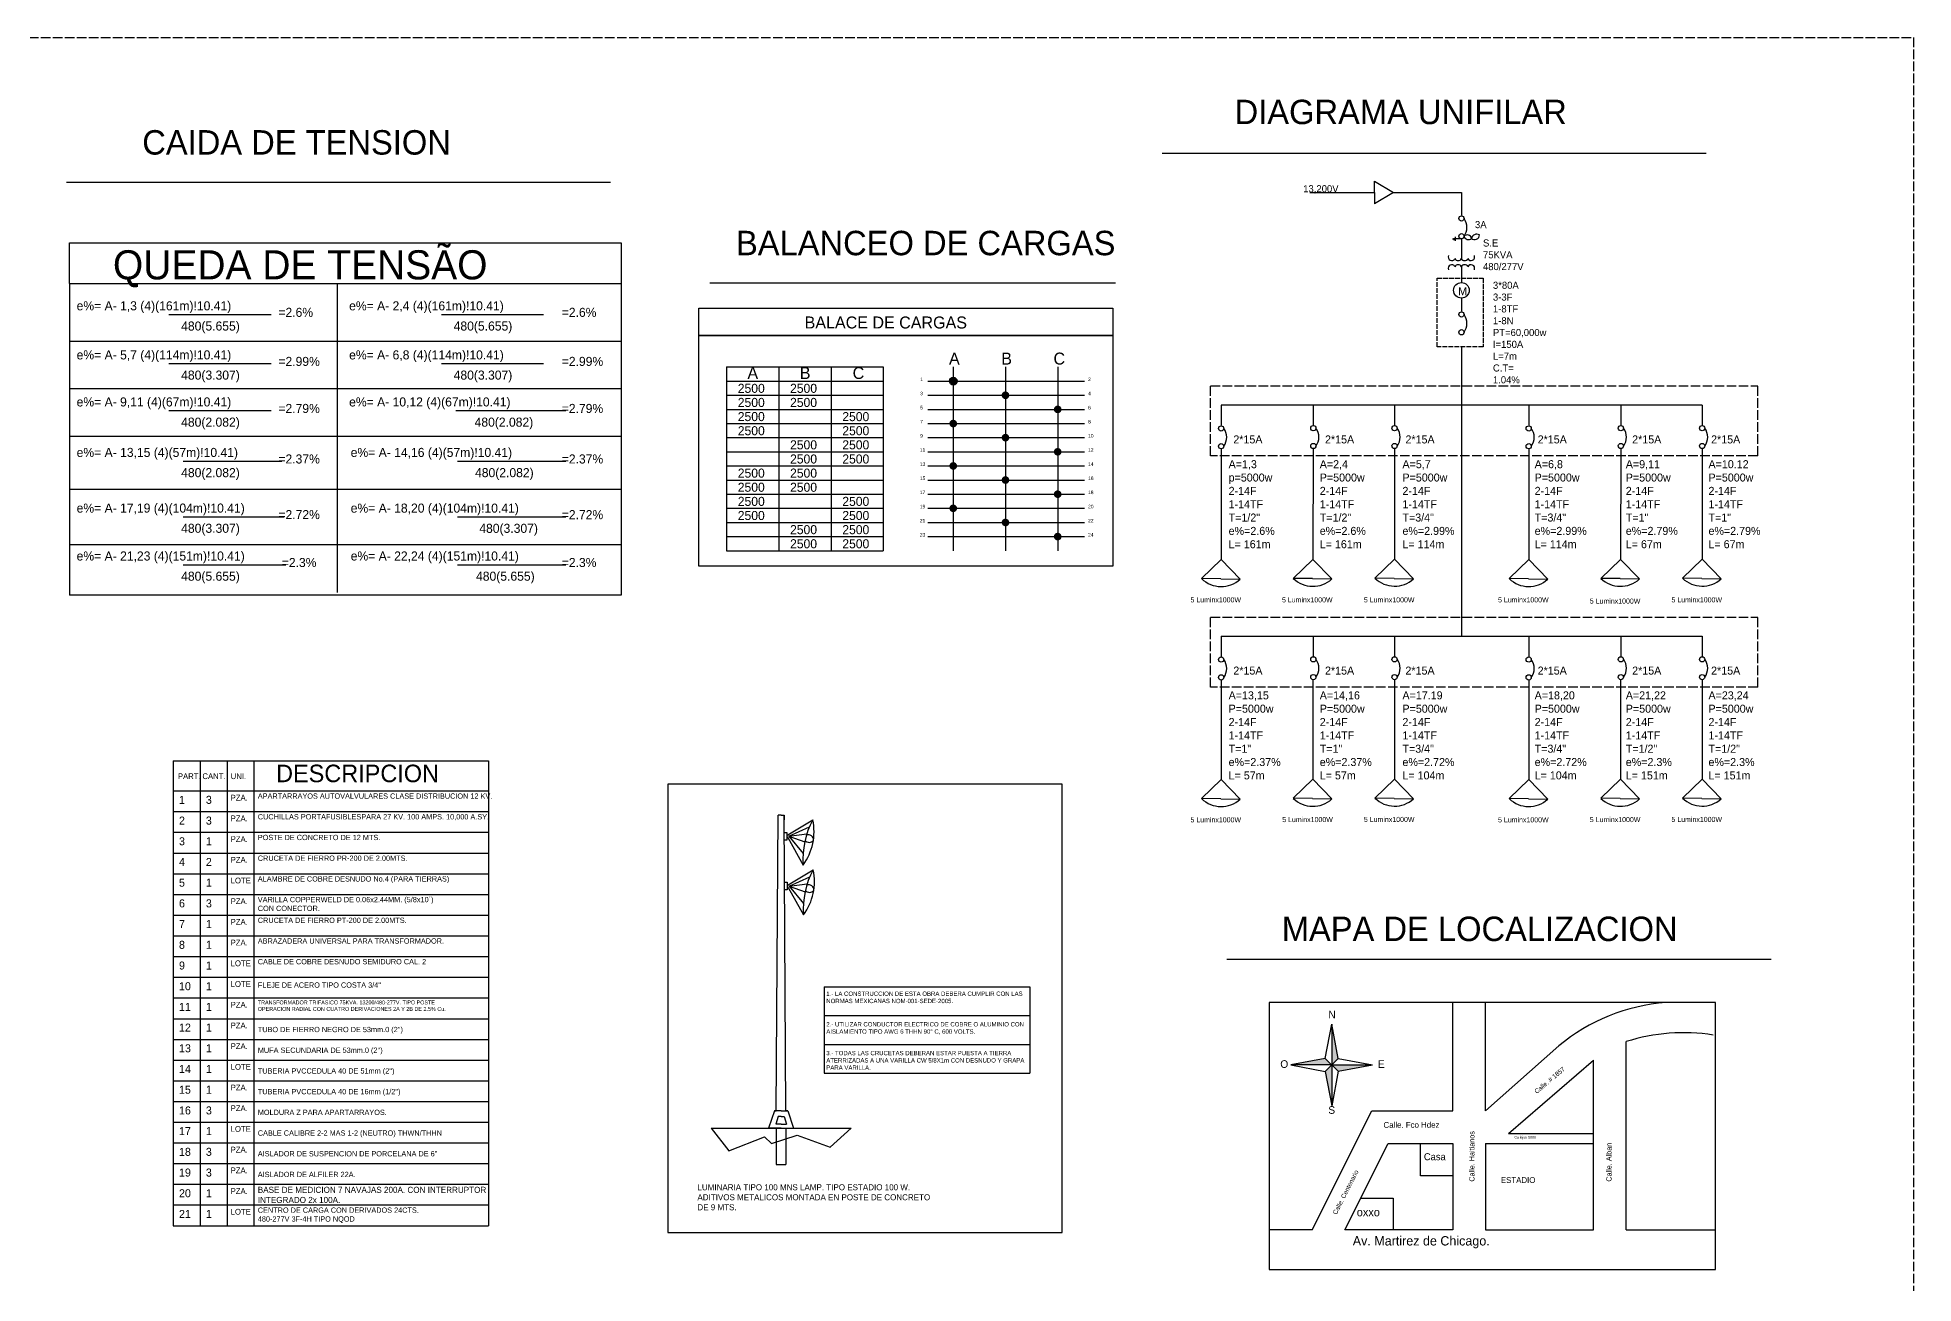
# Model space of a CAD drawing. Header units: millimetres. Extents: x 309 to 1209, y 302 to 902.
# Drawn here: x 623 to 1209, y 512 to 902 of the extents above; entities that cross this region are included whole.
import ezdxf

# ---------------------------------------------------------------- set-up
doc = ezdxf.new("R2010")
doc.units = ezdxf.units.MM
doc.header["$LTSCALE"] = 0.5
doc.linetypes.add('ACAD_ISO02W100', pattern=[15, 12, -3])
doc.layers.add('Alumbrado', color=7, linetype='Continuous')
doc.layers.add('VISTA FRONTAL', color=7, linetype='Continuous')

# ---------------------------------------------------------------- blocks, each defined once
blk = doc.blocks.new('TABLA DE CAIDA DE TENSION')
at = {"layer": 'VISTA FRONTAL', "color": 0, "ltscale": 0.25}
for p, q in [((-143.71, 532.4), (-143.71, 540.85)), ((-143.71, 540.85), (-28.83, 540.85)), ((-28.83, 540.85), (-28.83, 532.4)), ((-143.71, 532.4), (-45.03, 532.4)), ((-143.71, 532.4), (-45.03, 532.4)), ((-143.71, 532.4), (-45.03, 532.4)), ((-143.71, 532.4), (-28.83, 532.4)), ((-143.71, 532.4), (-143.71, 467.45)), ((-143.71, 532.4), (-143.71, 467.45)), ((-143.71, 532.4), (-143.71, 467.45)), ((-143.71, 532.4), (-143.71, 467.45)), ((-143.71, 532.4), (-143.71, 467.45)), ((-87.96, 532.4), (-87.96, 468)), ((-28.83, 532.4), (-28.83, 467.45)), ((-123.02, 525.9), (-101.75, 525.9)), ((-87.96, 526.23), (-87.96, 526.23)), ((-66.26, 525.9), (-45, 525.9)), ((-28.83, 520.29), (-143.71, 520.29)), ((-123.02, 515.67), (-101.75, 515.67)), ((-66.26, 515.67), (-45, 515.67)), ((-28.83, 510.39), (-143.71, 510.39)), ((-123.02, 505.88), (-101.75, 505.88)), ((-63.26, 505.88), (-40.35, 505.88)), ((-28.83, 500.48), (-143.71, 500.48)), ((-120.02, 495.36), (-99.52, 495.36)), ((-62.93, 495.36), (-40.35, 495.36)), ((-28.83, 489.47), (-143.71, 489.47)), ((-120.02, 483.76), (-99.02, 483.76)), ((-62.93, 483.76), (-40.35, 483.76)), ((-28.83, 477.91), (-143.71, 477.91)), ((-120.02, 473.78), (-98.66, 473.78)), ((-62.93, 473.78), (-40.35, 473.78)), ((-45.03, 467.45), (-143.71, 467.45)), ((-45.03, 467.45), (-143.71, 467.45)), ((-28.83, 467.45), (-143.71, 467.45))]:
    blk.add_line(p, q, dxfattribs=at)
at = {"layer": 'VISTA FRONTAL', "color": 0, "ltscale": 0.25, "attachment_point": 1}
for s, insert, char_height, width in [('QUEDA DE TENSÃO', (-134.67, 539.29), 6.0682, 99.2111), ('e%= A- 1,3 (4)(161m)!10.41)', (-142.23, 528.66), 1.8878, 51.9496), ('e%= A- 2,4 (4)(161m)!10.41)', (-85.48, 528.66), 1.8878, 51.9496), ('480(5.655)', (-120.46, 524.45), 1.888, 17.0183), (' =2.6%', (-100.91, 527.3), 1.888, 17.0183), ('480(5.655)', (-63.71, 524.45), 1.888, 17.0183), ('  =2.6%', (-42.6, 527.3), 1.888, 17.0183), ('e%= A- 5,7 (4)(114m)!10.41)', (-142.23, 518.44), 1.8878, 51.9496), (' =2.99%', (-100.91, 517.08), 1.888, 17.0183), ('e%= A- 6,8 (4)(114m)!10.41)', (-85.48, 518.44), 1.8878, 51.9496), ('  =2.99%', (-42.6, 517.08), 1.888, 17.0183), ('480(3.307)', (-120.46, 514.23), 1.888, 17.0183), ('480(3.307)', (-63.71, 514.23), 1.888, 17.0183), ('e%= A- 9,11 (4)(67m)!10.41)', (-142.23, 508.64), 1.8878, 51.9496), ('e%= A- 10,12 (4)(67m)!10.41)', (-85.48, 508.64), 1.8878, 51.9496), ('480(2.082)', (-120.46, 504.43), 1.888, 17.0183), (' =2.79%', (-100.91, 507.28), 1.888, 17.0183), ('480(2.082)', (-59.35, 504.43), 1.888, 17.0183), ('  =2.79%', (-42.6, 507.28), 1.888, 17.0183), ('e%= A- 13,15 (4)(57m)!10.41)', (-142.23, 498.12), 1.8878, 51.9496), (' =2.37%', (-100.91, 496.76), 1.888, 17.0183), ('e%= A- 14,16 (4)(57m)!10.41)', (-85.15, 498.12), 1.8878, 51.9496), ('  =2.37%', (-42.6, 496.76), 1.888, 17.0183), ('480(2.082)', (-120.46, 493.91), 1.888, 17.0183), ('480(2.082)', (-59.26, 493.91), 1.888, 17.0183), ('e%= A- 17,19 (4)(104m)!10.41)', (-142.23, 486.53), 1.8878, 51.9496), (' =2.72%', (-100.91, 485.17), 1.888, 17.0183), ('e%= A- 18,20 (4)(104m)!10.41)', (-85.15, 486.52), 1.8878, 51.9496), ('  =2.72%', (-42.6, 485.16), 1.888, 17.0183), ('480(3.307)', (-120.46, 482.32), 1.888, 17.0183), ('480(3.307)', (-58.37, 482.31), 1.888, 17.0183), ('e%= A- 21,23 (4)(151m)!10.41)', (-142.23, 476.55), 1.8878, 51.9496), ('e%= A- 22,24 (4)(151m)!10.41)', (-85.15, 476.55), 1.8878, 51.9496), ('  =2.3%', (-100.91, 475.19), 1.888, 17.0183), ('  =2.3%', (-42.6, 475.19), 1.888, 17.0183), ('480(5.655)', (-120.46, 472.34), 1.888, 17.0183), ('480(5.655)', (-59.05, 472.34), 1.888, 17.0183)]:
    blk.add_mtext(s, dxfattribs=dict(at, insert=insert, char_height=char_height, width=width))
blk = doc.blocks.new('TABLA DE BALANCEO')
at = {"layer": 'VISTA FRONTAL', "ltscale": 0.25}
h = blk.add_hatch(color=0, dxfattribs=at)
h.paths.add_polyline_path([(64.31, 530.01, 0.414225), (63.51, 529.21), (64.31, 529.21)])
h.paths.add_polyline_path([(64.31, 530.01), (64.31, 529.21), (65.11, 529.21, 0.414202)])
h.paths.add_polyline_path([(64.31, 529.21), (63.51, 529.21, 0.414202), (64.31, 528.41)])
h.paths.add_polyline_path([(65.11, 529.21), (64.31, 529.21), (64.31, 528.41, 0.414225)])
h = blk.add_hatch(color=0, dxfattribs=at)
h.paths.add_polyline_path([(75.19, 527.07, 0.414225), (74.39, 526.27), (75.19, 526.27)])
h.paths.add_polyline_path([(75.19, 527.07), (75.19, 526.27), (75.99, 526.27, 0.414202)])
h.paths.add_polyline_path([(75.19, 526.27), (74.39, 526.27, 0.414202), (75.19, 525.47)])
h.paths.add_polyline_path([(75.99, 526.27), (75.19, 526.27), (75.19, 525.47, 0.414225)])
h = blk.add_hatch(color=0, dxfattribs=at)
h.paths.add_polyline_path([(86.07, 524.13, 0.414225), (85.27, 523.32), (86.07, 523.32)])
h.paths.add_polyline_path([(86.07, 524.13), (86.07, 523.32), (86.87, 523.32, 0.414202)])
h.paths.add_polyline_path([(86.07, 523.32), (85.27, 523.32, 0.414202), (86.07, 522.52)])
h.paths.add_polyline_path([(86.87, 523.32), (86.07, 523.32), (86.07, 522.52, 0.414225)])
h = blk.add_hatch(color=0, dxfattribs=at)
h.paths.add_polyline_path([(64.31, 521.18, 0.414225), (63.51, 520.38), (64.31, 520.38)])
h.paths.add_polyline_path([(64.31, 521.18), (64.31, 520.38), (65.11, 520.38, 0.414202)])
h.paths.add_polyline_path([(64.31, 520.38), (63.51, 520.38, 0.414202), (64.31, 519.58)])
h.paths.add_polyline_path([(65.11, 520.38), (64.31, 520.38), (64.31, 519.58, 0.414225)])
h = blk.add_hatch(color=0, dxfattribs=at)
h.paths.add_polyline_path([(75.19, 518.24, 0.414218), (74.39, 517.44), (75.19, 517.44)])
h.paths.add_polyline_path([(75.19, 518.24), (75.19, 517.44), (75.99, 517.44, 0.414209)])
h.paths.add_polyline_path([(75.19, 517.44), (74.39, 517.44, 0.414209), (75.19, 516.64)])
h.paths.add_polyline_path([(75.99, 517.44), (75.19, 517.44), (75.19, 516.64, 0.414218)])
h = blk.add_hatch(color=0, dxfattribs=at)
h.paths.add_polyline_path([(64.31, 512.35, 0.414225), (63.51, 511.55), (64.31, 511.55)])
h.paths.add_polyline_path([(64.31, 512.35), (64.31, 511.55), (65.11, 511.55, 0.414202)])
h.paths.add_polyline_path([(64.31, 511.55), (63.51, 511.55, 0.414202), (64.31, 510.75)])
h.paths.add_polyline_path([(65.11, 511.55), (64.31, 511.55), (64.31, 510.75, 0.414225)])
h = blk.add_hatch(color=0, dxfattribs=at)
h.paths.add_polyline_path([(86.07, 515.29, 0.414225), (85.27, 514.49), (86.07, 514.49)])
h.paths.add_polyline_path([(86.07, 515.29), (86.07, 514.49), (86.87, 514.49, 0.414202)])
h.paths.add_polyline_path([(86.07, 514.49), (85.27, 514.49, 0.414202), (86.07, 513.69)])
h.paths.add_polyline_path([(86.87, 514.49), (86.07, 514.49), (86.07, 513.69, 0.414225)])
h = blk.add_hatch(color=0, dxfattribs=at)
h.paths.add_polyline_path([(75.19, 509.41, 0.414218), (74.39, 508.61), (75.19, 508.61)])
h.paths.add_polyline_path([(75.19, 509.41), (75.19, 508.61), (75.99, 508.61, 0.414209)])
h.paths.add_polyline_path([(75.19, 508.61), (74.39, 508.61, 0.414209), (75.19, 507.8)])
h.paths.add_polyline_path([(75.99, 508.61), (75.19, 508.61), (75.19, 507.8, 0.414218)])
h = blk.add_hatch(color=0, dxfattribs=at)
h.paths.add_polyline_path([(86.07, 506.46, 0.414225), (85.27, 505.66), (86.07, 505.66)])
h.paths.add_polyline_path([(86.07, 506.46), (86.07, 505.66), (86.87, 505.66, 0.414202)])
h.paths.add_polyline_path([(86.07, 505.66), (85.27, 505.66, 0.414202), (86.07, 504.86)])
h.paths.add_polyline_path([(86.87, 505.66), (86.07, 505.66), (86.07, 504.86, 0.414225)])
h = blk.add_hatch(color=0, dxfattribs=at)
h.paths.add_polyline_path([(64.31, 503.52, 0.414225), (63.51, 502.72), (64.31, 502.72)])
h.paths.add_polyline_path([(64.31, 503.52), (64.31, 502.72), (65.11, 502.72, 0.414202)])
h.paths.add_polyline_path([(64.31, 502.72), (63.51, 502.72, 0.414202), (64.31, 501.92)])
h.paths.add_polyline_path([(65.11, 502.72), (64.31, 502.72), (64.31, 501.92, 0.414225)])
h = blk.add_hatch(color=0, dxfattribs=at)
h.paths.add_polyline_path([(75.19, 500.57, 0.414218), (74.39, 499.77), (75.19, 499.77)])
h.paths.add_polyline_path([(75.19, 500.57), (75.19, 499.77), (75.99, 499.77, 0.414209)])
h.paths.add_polyline_path([(75.19, 499.77), (74.39, 499.77, 0.414209), (75.19, 498.97)])
h.paths.add_polyline_path([(75.99, 499.77), (75.19, 499.77), (75.19, 498.97, 0.414218)])
h = blk.add_hatch(color=0, dxfattribs=at)
h.paths.add_polyline_path([(86.07, 497.63, 0.414225), (85.27, 496.83), (86.07, 496.83)])
h.paths.add_polyline_path([(86.07, 497.63), (86.07, 496.83), (86.87, 496.83, 0.414202)])
h.paths.add_polyline_path([(86.07, 496.83), (85.27, 496.83, 0.414202), (86.07, 496.03)])
h.paths.add_polyline_path([(86.87, 496.83), (86.07, 496.83), (86.07, 496.03, 0.414225)])
at = {"layer": 'VISTA FRONTAL', "color": 0, "ltscale": 0.25}
for p, q in [((17.1, 532.16), (17.1, 493.89)), ((17.1, 532.16), (49.74, 532.16)), ((27.98, 532.16), (27.98, 493.89)), ((38.86, 532.16), (38.86, 493.89)), ((49.74, 532.16), (49.74, 493.89)), ((64.31, 532.16), (64.31, 493.89)), ((75.19, 532.16), (75.19, 493.89)), ((86.07, 532.16), (86.07, 493.89)), ((17.1, 529.21), (49.74, 529.21)), ((59.02, 529.21), (91.66, 529.21)), ((17.1, 526.27), (49.74, 526.27)), ((59.02, 526.27), (91.66, 526.27)), ((17.1, 523.33), (49.74, 523.32)), ((17.1, 520.38), (49.74, 520.38)), ((59.02, 523.33), (91.66, 523.32)), ((59.02, 520.38), (91.66, 520.38)), ((17.1, 517.44), (49.74, 517.44)), ((59.02, 517.44), (91.66, 517.44)), ((17.1, 514.49), (49.74, 514.49)), ((59.02, 514.49), (91.66, 514.49)), ((17.1, 511.55), (49.74, 511.55)), ((17.1, 508.61), (49.74, 508.61)), ((59.02, 511.55), (91.66, 511.55)), ((59.02, 508.61), (91.66, 508.61)), ((17.1, 505.66), (49.74, 505.66)), ((59.02, 505.66), (91.66, 505.66)), ((17.1, 502.72), (49.74, 502.72)), ((59.02, 502.72), (91.66, 502.72)), ((17.1, 499.77), (49.74, 499.77)), ((17.1, 496.83), (38.86, 496.83)), ((17.1, 496.83), (49.74, 496.83)), ((59.02, 499.77), (91.66, 499.77)), ((59.02, 496.83), (91.66, 496.83)), ((17.1, 493.89), (49.74, 493.89))]:
    blk.add_line(p, q, dxfattribs=at)
for points in [[(97.58, 538.74), (11.3, 538.74), (11.3, 544.43), (97.58, 544.43)], [(97.58, 490.65), (11.3, 490.65), (11.3, 538.74), (97.58, 538.74)]]:
    blk.add_lwpolyline(points, close=True, dxfattribs=at)
blk.add_circle((64.31, 529.21), 0.801, dxfattribs=at)
at = {"layer": 'VISTA FRONTAL', "color": 0, "ltscale": 0.25, "attachment_point": 1}
for s, insert, char_height, width in [('BALACE DE CARGAS', (33.36, 542.68), 2.5, 42.8923), ('A', (21.45, 532.16), 2.5, 2.3205), ('B', (32.36, 532.16), 2.5, 2.3205), ('C', (43.36, 532.16), 2.5, 2.3205), ('A', (63.43, 535.16), 2.5, 1.9562), ('B', (74.31, 535.16), 2.5, 1.9562), ('C', (85.19, 535.16), 2.5, 1.9562), ('2500', (19.44, 528.66), 1.888, 6.588), ('2500', (30.33, 528.66), 1.888, 6.588), ('1', (57.42, 529.96), 0.739, 0.1712), ('2', (92.39, 529.96), 0.739, 0.1712), ('2500', (19.44, 525.72), 1.888, 6.588), ('2500', (30.33, 525.72), 1.888, 6.588), ('3', (57.42, 527.01), 0.739, 0.1712), ('5', (57.42, 524.07), 0.739, 0.1712), ('4', (92.39, 527.01), 0.739, 0.1712), ('6', (92.39, 524.07), 0.739, 0.1712), ('2500', (19.44, 522.78), 1.888, 6.588), ('2500', (19.44, 519.83), 1.888, 6.588), ('2500', (41.21, 522.77), 1.888, 6.588), ('2500', (41.21, 519.83), 1.888, 6.588), ('7', (57.42, 521.13), 0.739, 0.1712), ('8', (92.39, 521.13), 0.739, 0.1712), ('2500', (30.33, 516.89), 1.888, 6.588), ('2500', (41.21, 516.89), 1.888, 6.588), ('9', (57.42, 518.18), 0.739, 0.1712), ('10', (92.39, 518.18), 0.739, 0.1712), ('2500', (30.33, 513.94), 1.888, 6.588), ('2500', (41.21, 513.94), 1.888, 6.588), ('11', (57.35, 515.24), 0.739, 0.1712), ('13', (57.35, 512.29), 0.739, 0.1712), ('12', (92.39, 515.24), 0.739, 0.1712), ('14', (92.39, 512.29), 0.739, 0.1712), ('2500', (19.44, 511), 1.888, 6.588), ('2500', (19.44, 508.06), 1.888, 6.588), ('2500', (30.33, 511), 1.888, 6.588), ('2500', (30.33, 508.05), 1.888, 6.588), ('15', (57.35, 509.35), 0.739, 0.1712), ('16', (92.39, 509.35), 0.739, 0.1712), ('2500', (19.44, 505.11), 1.888, 6.588), ('2500', (41.21, 505.11), 1.888, 6.588), ('17', (57.35, 506.41), 0.739, 0.1712), ('18', (92.39, 506.41), 0.739, 0.1712), ('2500', (19.44, 502.17), 1.888, 6.588), ('2500', (41.21, 502.17), 1.888, 6.588), ('21', (57.35, 500.52), 0.739, 0.1712), ('19', (57.35, 503.46), 0.739, 0.1712), ('20', (92.39, 503.46), 0.739, 0.1712), ('22', (92.39, 500.52), 0.739, 0.1712), ('2500', (30.33, 499.22), 1.888, 6.588), ('2500', (30.33, 496.28), 1.888, 6.588), ('2500', (41.21, 499.22), 1.888, 6.588), ('2500', (41.21, 496.28), 1.888, 6.588), ('23', (57.35, 497.57), 0.739, 0.1712), ('24', (92.39, 497.57), 0.739, 0.1712)]:
    blk.add_mtext(s, dxfattribs=dict(at, insert=insert, char_height=char_height, width=width))

msp = doc.modelspace()

# ---------------------------------------------------------------- hatches: boundary and pattern name
at = {"layer": 'Alumbrado', "ltscale": 0.1}
h = msp.add_hatch(color=153, dxfattribs=at)
h.paths.add_polyline_path([(1027.5, 593.52), (1027.5, 580.76), (1027.51, 580.75), (1029.52, 582.75)])
h.paths.add_polyline_path([(1040.28, 580.76), (1027.52, 580.76), (1027.51, 580.75), (1029.54, 578.78)])
h.paths.add_polyline_path([(1027.51, 580.75), (1025.5, 578.75), (1027.5, 567.98)])
h.paths.add_polyline_path([(1025.47, 582.73), (1014.73, 580.76), (1027.5, 580.76)])

# ---------------------------------------------------------------- linework, layer by layer
for p, q in [((1065.38, 566.39), (1065.38, 600.03)), ((1075.52, 566.39), (1075.52, 600.2)), ((1025.47, 582.73), (1027.5, 593.52)), ((1027.5, 593.52), (1027.5, 580.76)), ((1029.52, 582.75), (1027.5, 593.52)), ((1075.52, 566.39), (1098.45, 586.68)), ((1119.47, 529.21), (1119.47, 588.03)), ((1025.47, 582.73), (1014.73, 580.76)), ((1027.5, 580.76), (1014.73, 580.76)), ((1014.73, 580.76), (1025.5, 578.75)), ((1025.47, 582.73), (1029.54, 578.78)), ((1029.52, 582.75), (1025.5, 578.75)), ((1027.51, 580.75), (1027.5, 567.98)), ((1027.52, 580.76), (1040.28, 580.76)), ((1029.49, 582.72), (1040.28, 580.76)), ((1029.54, 578.78), (1040.28, 580.76)), ((1082.75, 559.28), (1109.32, 582.26)), ((1109.32, 529.21), (1109.32, 582.26)), ((1025.5, 578.75), (1027.5, 567.98)), ((1029.54, 578.78), (1027.5, 567.98)), ((1021.44, 529.21), (1040.03, 566.39)), ((1040.03, 566.39), (1065.38, 566.39)), ((1082.75, 559.28), (1109.32, 559.28)), ((1031.58, 529.21), (1045.1, 556.25)), ((1045.1, 556.25), (1065.38, 556.25)), ((1055.24, 546.11), (1055.24, 556.25)), ((1065.38, 556.25), (1065.38, 529.21)), ((1065.38, 556.25), (1065.38, 546.11)), ((1075.52, 556.25), (1075.52, 529.21)), ((1075.52, 556.25), (1109.32, 556.25)), ((1065.38, 546.11), (1055.24, 546.11)), ((1036.55, 539.13), (1046.69, 539.13)), ((1046.69, 539.13), (1046.69, 529.21)), ((1021.44, 529.21), (1007.92, 529.21)), ((1065.38, 529.21), (1031.58, 529.21)), ((1075.52, 529.21), (1109.32, 529.21)), ((1119.47, 529.21), (1147.41, 529.21))]:
    msp.add_line(p, q, dxfattribs=at)
msp.add_lwpolyline([(1007.92, 516.84), (1147.39, 516.86), (1147.39, 600.23), (1007.92, 600.23)], close=True, dxfattribs=at)
for centre, radius, start, end in [((1136.36, 541.16), 59.24, 94.30063, 129.79197), ((1137.4, 531.98), 58.85, 80.92176, 107.74421)]:
    msp.add_arc(centre, radius, start, end, dxfattribs=at)
at = {"layer": 'VISTA FRONTAL', "color": 23, "linetype": 'ACAD_ISO02W100', "ltscale": 0.5}
for p, q in [((309.23, 901.78), (1209.23, 901.78)), ((1209.23, 901.78), (1209.23, 301.78))]:
    msp.add_line(p, q, dxfattribs=at)
at = {"layer": 'VISTA FRONTAL', "color": 1, "ltscale": 0.5}
for p, q in [((974.52, 865.59), (1144.51, 865.59)), ((632.21, 856.53), (802.2, 856.53)), ((833.19, 825.09), (959.94, 825.09)), ((994.78, 613.76), (1164.78, 613.76))]:
    msp.add_line(p, q, dxfattribs=at)
at = {"layer": 'VISTA FRONTAL', "color": 0, "ltscale": 0.25}
for p, q in [((1040.83, 853.35), (1040.83, 856.93)), ((1040.83, 856.93), (1046.78, 853.35)), ((1020.66, 853.35), (1040.83, 853.35)), ((1040.83, 853.35), (1040.83, 849.85)), ((1046.78, 853.35), (1040.83, 849.85)), ((1046.78, 853.35), (1068.02, 853.35)), ((1068.02, 853.35), (1068.02, 846.13)), ((1065.48, 838.65), (1065.48, 838.97)), ((1065.79, 838.5), (1065.79, 839.12)), ((1066.12, 838.24), (1066.12, 839.46)), ((1068.02, 838.86), (1066.12, 838.86)), ((1068.02, 838.86), (1068.02, 832.71)), ((1068.02, 830.14), (1068.02, 825.26)), ((1068.02, 820.36), (1068.02, 816.14)), ((1068.08, 805.12), (1068.08, 786.93)), ((1068.08, 801.09), (1068.08, 795.35)), ((1068.08, 801.09), (1068.08, 794.7)), ((1068.08, 801.09), (1068.08, 801.09)), ((992.96, 786.93), (992.96, 780.53)), ((1068.08, 786.93), (992.96, 786.93)), ((1021.75, 786.93), (1021.75, 781.18)), ((1021.75, 786.93), (1021.75, 780.53)), ((1047.13, 786.93), (1047.13, 781.18)), ((1047.13, 786.93), (1047.13, 780.53)), ((1143.21, 786.93), (1068.08, 786.93)), ((1068.08, 786.93), (1068.08, 714.69)), ((1089.03, 786.93), (1089.03, 780.53)), ((1117.83, 786.93), (1117.83, 781.18)), ((1117.83, 786.93), (1117.83, 780.53)), ((1143.21, 786.93), (1143.21, 781.18)), ((1143.21, 786.93), (1143.21, 780.53)), ((992.96, 773.26), (992.96, 738.66)), ((1021.75, 773.33), (1021.62, 738.73)), ((1047.13, 773.33), (1047.13, 738.79)), ((1089.03, 773.26), (1089.03, 738.66)), ((1117.8, 773.33), (1117.7, 738.73)), ((1143.21, 773.33), (1143.21, 738.79)), ((992.96, 714.69), (992.96, 708.3)), ((992.96, 714.69), (1143.21, 714.69)), ((1021.75, 714.69), (1021.75, 708.95)), ((1021.75, 714.69), (1021.75, 708.3)), ((1047.13, 714.69), (1047.13, 708.95)), ((1047.13, 714.69), (1047.13, 708.3)), ((1089.03, 714.69), (1089.03, 708.3)), ((1117.83, 714.69), (1117.83, 708.95)), ((1117.83, 714.69), (1117.83, 708.3)), ((1143.21, 714.69), (1143.21, 708.95)), ((1143.21, 714.69), (1143.21, 708.3)), ((992.96, 700.98), (992.96, 669.93)), ((1021.62, 701.05), (1021.62, 670)), ((1047.13, 701.1), (1047.13, 670.05)), ((1089.03, 700.98), (1089.03, 669.93)), ((1117.7, 701.05), (1117.7, 670)), ((1143.21, 701.1), (1143.21, 670.05)), ((665.63, 675.76), (764.07, 675.76)), ((665.63, 675.76), (665.63, 530.52)), ((674.02, 675.76), (674.02, 530.52)), ((682.42, 675.76), (682.42, 530.52)), ((690.82, 675.76), (690.82, 530.52)), ((764.07, 675.76), (764.07, 530.52)), ((943.31, 668.48), (820.07, 668.48)), ((820.07, 668.48), (820.07, 528.38)), ((943.31, 528.38), (943.31, 668.48)), ((665.63, 666.37), (764.07, 666.37)), ((665.63, 659.91), (764.07, 659.91)), ((854, 566.42), (854.6, 658.82)), ((855.5, 658.82), (854.6, 658.82)), ((855.5, 658.82), (856.4, 658.82)), ((857, 566.42), (856.4, 658.82)), ((856.4, 658.82), (856.4, 657.32)), ((857.58, 652.64), (865.4, 657.32)), ((665.63, 653.44), (764.07, 653.44)), ((856.44, 653.42), (857.3, 653.42)), ((857.3, 651.02), (856.45, 651.02)), ((857.3, 653.42), (857.3, 651.02)), ((857.56, 651.77), (862.4, 643.22)), ((857.9, 652.22), (864.38, 655.14)), ((857.9, 652.22), (863.57, 652.96)), ((857.9, 652.22), (862.91, 650.48)), ((857.9, 652.22), (862.4, 646.81)), ((665.63, 646.97), (764.07, 646.97)), ((665.63, 640.5), (764.07, 640.5)), ((857.69, 637.04), (865.51, 641.72)), ((858.01, 636.62), (864.48, 639.54)), ((665.63, 634.03), (764.07, 634.03)), ((856.54, 637.82), (857.41, 637.82)), ((857.41, 635.42), (856.56, 635.42)), ((857.41, 637.82), (857.41, 635.42)), ((857.66, 636.17), (862.51, 627.62)), ((858.01, 636.62), (863.67, 637.36)), ((858.01, 636.62), (863.01, 634.88)), ((858.01, 636.62), (862.5, 631.21)), ((665.63, 627.56), (764.07, 627.56)), ((665.63, 621.09), (764.07, 621.09)), ((665.63, 614.62), (764.07, 614.62)), ((665.63, 608.15), (764.07, 608.15)), ((868.99, 605.17), (933.19, 605.17)), ((868.99, 605.17), (868.99, 578.17)), ((933.19, 605.17), (933.19, 578.17)), ((665.63, 601.68), (764.07, 601.68)), ((665.63, 595.21), (764.07, 595.21)), ((868.99, 596.17), (933.19, 596.17)), ((665.63, 588.74), (764.07, 588.74)), ((868.99, 587.17), (933.19, 587.17)), ((665.63, 582.28), (764.07, 582.28)), ((665.63, 575.81), (764.07, 575.81)), ((868.99, 578.17), (933.19, 578.17)), ((665.63, 569.34), (764.07, 569.34)), ((665.63, 562.87), (764.07, 562.87)), ((853.4, 566.42), (851.6, 561.02)), ((855.5, 566.42), (853.4, 566.42)), ((853.4, 566.42), (854, 566.42)), ((854.6, 564.62), (853.8, 562.22)), ((854, 566.42), (854, 566.86)), ((855.5, 564.62), (854.6, 564.62)), ((855.5, 566.42), (857.6, 566.42)), ((855.5, 564.62), (856.4, 564.62)), ((856.4, 564.62), (857.2, 562.22)), ((857, 566.42), (857, 566.86)), ((857.6, 566.42), (857, 566.42)), ((857.6, 566.42), (859.4, 561.02)), ((833.6, 561.02), (877.4, 561.02)), ((833.6, 561.02), (839.12, 553.91)), ((839.12, 553.91), (850.31, 558.25)), ((850.31, 558.25), (852.53, 556.24)), ((855.5, 561.02), (851.6, 561.02)), ((852.53, 556.24), (860.55, 558.76)), ((853.55, 561.02), (857.45, 561.02)), ((855.5, 562.22), (853.8, 562.22)), ((854, 561.02), (854, 549.62)), ((855.5, 562.22), (857.2, 562.22)), ((855.5, 561.02), (859.4, 561.02)), ((857, 561.02), (857, 549.62)), ((860.55, 558.76), (870.85, 555.04)), ((870.85, 555.04), (877.4, 561.02)), ((665.63, 556.4), (764.07, 556.4)), ((665.63, 549.93), (764.07, 549.93)), ((854, 549.62), (857, 549.62)), ((665.63, 543.46), (764.07, 543.46)), ((665.63, 543.46), (764.07, 543.46)), ((665.63, 543.46), (764.07, 543.46)), ((665.63, 536.99), (764.07, 536.99)), ((665.63, 530.52), (764.07, 530.52)), ((820.07, 528.38), (943.31, 528.38))]:
    msp.add_line(p, q, dxfattribs=at)
at = {"layer": 'VISTA FRONTAL', "color": 0, "linetype": 'ACAD_ISO02W100', "ltscale": 0.25}
for p, q in [((1060.45, 826.56), (1074.82, 826.56)), ((1060.45, 805.12), (1060.45, 826.56)), ((1074.82, 826.56), (1074.82, 805.12)), ((1074.82, 805.12), (1060.45, 805.12))]:
    msp.add_line(p, q, dxfattribs=at)
at = {"layer": 'VISTA FRONTAL', "color": 0, "linetype": 'ACAD_ISO02W100', "ltscale": 0.5}
for p, q in [((989.64, 771.05), (989.64, 792.93)), ((989.64, 792.93), (1160.58, 792.93)), ((1160.58, 771.05), (1160.58, 792.93)), ((1160.58, 771.05), (989.64, 771.05)), ((989.64, 698.82), (989.64, 720.7)), ((989.64, 720.7), (1160.58, 720.7)), ((1160.58, 698.82), (1160.58, 720.7)), ((1160.58, 698.82), (989.64, 698.82))]:
    msp.add_line(p, q, dxfattribs=at)
at = {"layer": 'VISTA FRONTAL', "color": 0}
for p, q in [((986.83, 732.72), (992.96, 738.66)), ((992.96, 738.66), (998.9, 732.54)), ((1015.5, 732.79), (1021.62, 738.73)), ((1021.62, 738.73), (1027.56, 732.61)), ((1041.01, 732.85), (1047.13, 738.79)), ((1047.13, 738.79), (1053.07, 732.66)), ((1082.91, 732.72), (1089.03, 738.66)), ((1089.03, 738.66), (1094.97, 732.54)), ((1111.58, 732.79), (1117.7, 738.73)), ((1117.7, 738.73), (1123.64, 732.61)), ((1137.09, 732.85), (1143.21, 738.79)), ((1143.21, 738.79), (1149.15, 732.66)), ((992.86, 732.63), (986.83, 732.72)), ((992.86, 732.63), (998.9, 732.54)), ((1021.53, 732.7), (1015.5, 732.79)), ((1021.53, 732.7), (1027.56, 732.61)), ((1047.04, 732.75), (1041.01, 732.85)), ((1047.04, 732.75), (1053.07, 732.66)), ((1088.94, 732.63), (1082.91, 732.72)), ((1088.94, 732.63), (1094.97, 732.54)), ((1117.61, 732.7), (1111.58, 732.79)), ((1117.61, 732.7), (1123.64, 732.61)), ((1143.12, 732.75), (1137.09, 732.85)), ((1143.12, 732.75), (1149.15, 732.66)), ((986.83, 663.99), (992.96, 669.93)), ((992.96, 669.93), (998.9, 663.8)), ((1015.5, 664.06), (1021.62, 670)), ((1021.62, 670), (1027.56, 663.88)), ((1041.01, 664.11), (1047.13, 670.05)), ((1047.13, 670.05), (1053.07, 663.93)), ((1082.91, 663.99), (1089.03, 669.93)), ((1089.03, 669.93), (1094.97, 663.8)), ((1111.58, 664.06), (1117.7, 670)), ((1117.7, 670), (1123.64, 663.88)), ((1137.09, 664.11), (1143.21, 670.05)), ((1143.21, 670.05), (1149.15, 663.93)), ((992.86, 663.89), (986.83, 663.99)), ((992.86, 663.89), (998.9, 663.8)), ((1021.53, 663.97), (1015.5, 664.06)), ((1021.53, 663.97), (1027.56, 663.88)), ((1047.04, 664.02), (1041.01, 664.11)), ((1047.04, 664.02), (1053.07, 663.93)), ((1088.94, 663.89), (1082.91, 663.99)), ((1088.94, 663.89), (1094.97, 663.8)), ((1117.61, 663.97), (1111.58, 664.06)), ((1117.61, 663.97), (1123.64, 663.88)), ((1143.12, 664.02), (1137.09, 664.11)), ((1143.12, 664.02), (1149.15, 663.93))]:
    msp.add_line(p, q, dxfattribs=at)
at = {"layer": 'VISTA FRONTAL', "color": 0, "ltscale": 0.25}
for centre, radius in [((1068.02, 845.24), 0.817), ((1068.02, 839.68), 0.817), ((1068.02, 822.79), 2.43), ((1068.02, 815.25), 0.817), ((1068.02, 809.68), 0.817), ((992.96, 779.64), 0.817), ((1021.75, 779.72), 0.817), ((1047.13, 779.72), 0.817), ((1089.03, 779.64), 0.817), ((1117.83, 779.72), 0.817), ((1143.21, 779.72), 0.817), ((992.96, 774.08), 0.817), ((1021.75, 774.15), 0.817), ((1047.13, 774.15), 0.817), ((1089.03, 774.08), 0.817), ((1117.83, 774.15), 0.817), ((1143.21, 774.15), 0.817), ((992.96, 707.41), 0.817), ((1021.75, 707.48), 0.817), ((1047.13, 707.48), 0.817), ((1089.03, 707.41), 0.817), ((1117.83, 707.48), 0.817), ((1143.21, 707.48), 0.817), ((992.96, 701.84), 0.817), ((1021.75, 701.92), 0.817), ((1047.13, 701.92), 0.817), ((1089.03, 701.84), 0.817), ((1117.83, 701.92), 0.817), ((1143.21, 701.92), 0.817)]:
    msp.add_circle(centre, radius, dxfattribs=at)
for centre, radius, start, end in [((1065.04, 842.45), 4.71, 323.70295, 36.29705), ((1069.83, 838.76), 1.35, 11.15036, 137.81094), ((1070.2, 840.09), 1.43, 197.29912, 311.66217), ((1072.84, 838.59), 1.74, 63.42578, 165.7423), ((1072.15, 840.09), 1.47, 226.87146, 2.29661), ((1065, 833.17), 1.11, 155.59578, 335.07763), ((1065, 833.17), 1.11, 155.59578, 335.07763), ((1067.01, 833.17), 1.11, 204.92237, 335.59578), ((1067.01, 833.17), 1.11, 204.92237, 335.59578), ((1069.03, 833.17), 1.11, 204.40422, 335.07763), ((1069.03, 833.17), 1.11, 204.40422, 335.07763), ((1071.04, 833.17), 1.11, 204.92237, 24.40422), ((1071.04, 833.17), 1.11, 204.92237, 24.40422), ((1065, 829.69), 1.11, 24.92237, 204.40422), ((1065, 829.69), 1.11, 24.92237, 204.40422), ((1067.01, 829.69), 1.11, 24.40422, 155.07763), ((1067.01, 829.69), 1.11, 24.40422, 155.07763), ((1069.03, 829.69), 1.11, 24.92237, 155.59578), ((1069.03, 829.69), 1.11, 24.92237, 155.59578), ((1071.04, 829.69), 1.11, 335.59578, 155.07763), ((1071.04, 829.69), 1.11, 335.59578, 155.07763), ((1065.04, 812.46), 4.71, 323.70295, 36.29705), ((989.98, 776.86), 4.71, 323.70295, 36.29705), ((1018.78, 776.93), 4.71, 323.70295, 36.29705), ((1044.15, 776.93), 4.71, 323.70295, 36.29705), ((1086.05, 776.86), 4.71, 323.70295, 36.29705), ((1114.85, 776.93), 4.71, 323.70295, 36.29705), ((1140.23, 776.93), 4.71, 323.70295, 36.29705), ((989.98, 704.62), 4.71, 323.70295, 36.29705), ((1018.78, 704.7), 4.71, 323.70295, 36.29705), ((1044.15, 704.7), 4.71, 323.70295, 36.29705), ((1086.05, 704.62), 4.71, 323.70295, 36.29705), ((1114.85, 704.7), 4.71, 323.70295, 36.29705), ((1140.23, 704.7), 4.71, 323.70295, 36.29705), ((887.45, 645.26), 25.13, 151.31898, 184.65806), ((848.19, 653.61), 17.6, 323.81901, 12.15804), ((857.79, 652.2), 0.487, 114.93666, 241.83995), ((864.29, 651.94), 1.66, 218.66377, 321.08476), ((864, 651.08), 1.59, 353.3573, 111.03118), ((887.55, 629.66), 25.13, 151.31898, 184.65806), ((848.3, 638.01), 17.6, 323.81901, 12.15804), ((857.89, 636.6), 0.487, 114.93666, 241.83995), ((864.39, 636.34), 1.66, 218.66377, 321.08476), ((864.1, 635.48), 1.59, 353.3573, 111.03118)]:
    msp.add_arc(centre, radius, start, end, dxfattribs=at)
at = {"layer": 'VISTA FRONTAL', "color": 0}
for centre in [(992.96, 739.02), (1021.63, 739.09), (1047.14, 739.14), (1089.04, 739.02), (1117.7, 739.09), (1143.21, 739.14), (992.96, 670.28), (1021.63, 670.35), (1047.14, 670.41), (1089.04, 670.28), (1117.7, 670.35), (1143.21, 670.41)]:
    msp.add_arc(centre, 8.79, 225.76821, 312.49499, dxfattribs=at)

# ---------------------------------------------------------------- block references
at = {"layer": 'VISTA FRONTAL', "color": 0, "xscale": 1.5, "yscale": 1.5, "zscale": 1.5}
for name, p in [('TABLA DE CAIDA DE TENSION', (848.77, 26.37)), ('TABLA DE BALANCEO', (812.8, 0.59))]:
    msp.add_blockref(name, p, dxfattribs=at)

# ---------------------------------------------------------------- texts
at = {"layer": 'Alumbrado', "ltscale": 0.1, "attachment_point": 1}
for s, insert, char_height, width in [('{\\fComic Sans MS|b0|i0|c0|p66;\\C133;N}', (1026.44, 597.7), 2.3777, 2.9473), ('{\\fComic Sans MS|b0|i0|c0|p66;\\C133;O}', (1011.44, 582.22), 2.3777, 2.9473), ('{\\fComic Sans MS|b0|i0|c0|p66;\\C133;E}', (1041.94, 582.22), 2.3777, 2.9473), ('{\\fComic Sans MS|b0|i0|c0|p66;\\C133;S}', (1026.44, 567.86), 2.3777, 2.9473), ('Calle. Fco Hdez', (1043.68, 562.94), 1.8372, 26.1854), ('Callejon 5000', (1084.57, 558.56), 0.8006, 11.0059), ('{\\C84;Casa}', (1056.28, 553.17), 2.1896, 9.1034), ('ESTADIO', (1080.34, 545.69), 1.837, 26.1854), ('{\\C1;oxxo}', (1035.32, 536.03), 2.559, 11.0706), ('Av. Martirez de Chicago.', (1034.07, 527.26), 2.9222, 68.2955)]:
    msp.add_mtext(s, dxfattribs=dict(at, insert=insert, char_height=char_height, width=width))
for s, insert, char_height, width, rotation in [('Calle. # 1857', (1090.63, 572.76, 72.47), 1.4358, 24.7871, 40), ('Calle. Haitianos', (1070.46, 544.29), 1.6323, 25.1718, 90), ('Calle. Alban', (1113.27, 544.29), 1.6323, 25.1718, 90), ('Calle. Centenario', (1027.72, 534.48, 72.47), 1.4358, 24.7871, 63)]:
    msp.add_mtext(s, dxfattribs=dict(at, insert=insert, char_height=char_height, width=width, rotation=rotation))
at = {"layer": 'VISTA FRONTAL', "color": 0, "ltscale": 0.25, "attachment_point": 1}
for s, insert, char_height, width in [('{\\fComic Sans MS|b0|i0|c0|p66;DIAGRAMA UNIFILAR}', (997.16, 882.34), 7.6318, 125.9941), ('{\\fComic Sans MS|b0|i0|c0|p66;CAIDA DE TENSION}', (655.93, 872.83), 7.6318, 122.8332), ('13,200V', (1018.6, 855.64), 2.214, 6.7974), ('3A', (1072.25, 844.42), 2.214, 6.7974), ('{\\fComic Sans MS|b0|i0|c0|p66;BALANCEO DE CARGAS}', (841.4, 841.38), 7.6318, 122.8332), ('S.E^J75KVA^J480/277V', (1074.75, 838.69), 2.2143, 10.9846), ('M', (1067, 823.74), 2.5, 1.9068), ('3*80A\\P3-3F\\P1-8TF\\P1-8N\\PPT=60,000w\\PI=150A\\PL=7m\\PC.T= 1.04%', (1077.86, 825.47), 2.214, 10.9846), ('2*15A', (996.76, 777.45), 2.5, 12.301), ('2*15A', (1025.4, 777.45), 2.5, 12.301), ('2*15A', (1050.53, 777.45), 2.5, 12.301), ('2*15A', (1091.83, 777.45), 2.5, 12.301), ('2*15A', (1121.35, 777.45), 2.5, 12.301), ('2*15A', (1146.01, 777.45), 2.5, 12.301), ('A=1,3\\Pp=5000w\\P2-14F\\P1-14TF\\PT=1/2"\\Pe%=2.6%\\PL= 161m', (995.29, 769.71), 2.5, 16.8351), ('A=2,4\\PP=5000w\\P2-14F\\P1-14TF\\PT=1/2"\\Pe%=2.6%\\PL= 161m', (1023.76, 769.71), 2.5, 20.0408), ('A=5,7\\PP=5000w\\P2-14F\\P1-14TF\\PT=3/4"\\Pe%=2.99%\\PL= 114m', (1049.59, 769.71), 2.5, 18.4913), ('A=6,8\\PP=5000w\\P2-14F\\P1-14TF\\PT=3/4"\\Pe%=2.99%\\PL= 114m', (1090.89, 769.71), 2.5, 19.1835), ('A=9,11\\PP=5000w\\P2-14F\\P1-14TF\\PT=1"\\Pe%=2.79%\\PL= 67m', (1119.36, 769.71), 2.5, 19.1838), ('A=10.12\\PP=5000w\\P2-14F\\P1-14TF\\PT=1"\\Pe%=2.79%\\PL= 67m', (1145.19, 769.71), 2.5, 19.4581), ('5 Luminx1000W', (983.37, 726.87), 1.5846, 20.026), ('5 Luminx1000W', (1011.96, 726.87), 1.5846, 20.026), ('5 Luminx1000W', (1037.55, 726.87), 1.5846, 20.026), ('5 Luminx1000W', (1079.45, 726.87), 1.5846, 20.026), ('5 Luminx1000W', (1133.62, 726.87), 1.5846, 20.026), ('5 Luminx1000W', (1108.11, 726.49), 1.5846, 20.026), ('2*15A', (996.76, 705.22), 2.5, 12.301), ('2*15A', (1025.4, 705.22), 2.5, 12.301), ('2*15A', (1050.53, 705.22), 2.5, 12.301), ('2*15A', (1091.83, 705.22), 2.5, 12.301), ('2*15A', (1121.35, 705.22), 2.5, 12.301), ('2*15A', (1146.01, 705.22), 2.5, 12.301), ('A=13,15\\PP=5000w\\P2-14F\\P1-14TF\\PT=1"\\Pe%=2.37%\\PL= 57m', (995.29, 697.48), 2.5, 21.2591), ('A=14,16\\PP=5000w\\P2-14F\\P1-14TF\\PT=1"\\Pe%=2.37%\\PL= 57m', (1023.76, 697.48), 2.5, 21.0496), ('A=17.19\\PP=5000w\\P2-14F\\P1-14TF\\PT=3/4"\\Pe%=2.72%\\PL= 104m', (1049.59, 697.48), 2.5, 20.7557), ('A=18,20\\PP=5000w\\P2-14F\\P1-14TF\\PT=3/4"\\Pe%=2.72%\\PL= 104m', (1090.89, 697.48), 2.5, 20.0938), ('A=21,22\\PP=5000w\\P2-14F\\P1-14TF\\PT=1/2"\\Pe%=2.3%\\PL= 151m', (1119.36, 697.48), 2.5, 16.8351), ('A=23,24\\PP=5000w\\P2-14F\\P1-14TF\\PT=1/2"\\Pe%=2.3%\\PL= 151m', (1145.19, 697.48), 2.5, 16.8351), ('{\\fComic Sans MS|b0|i0|c0|p66;DESCRIPCION}', (697.73, 674.58), 5.4798, 116.2556), ('{\\fComic Sans MS|b0|i0|c0|p66;PART.}', (667.05, 671.87), 1.8061, 6.0672), ('{\\fComic Sans MS|b0|i0|c0|p66;CANT.}', (674.72, 671.87), 1.8061, 6.0672), ('{\\fComic Sans MS|b0|i0|c0|p66;UNI.}', (683.54, 671.87), 1.8061, 6.0672), ('{\\fComic Sans MS|b0|i0|c0|p66;1}', (667.4, 664.83), 2.5, 4.931), ('3', (675.8, 664.83), 2.5, 4.931), ('{\\fComic Sans MS|b0|i0|c0|p66;PZA.}', (683.54, 665.16), 1.8061, 6.0672), ('{\\fComic Sans MS|b0|i0|c0|p66;APARTARRAYOS AUTOVALVULARES CLASE DISTRIBUCION 12 KV.}', (692.02, 665.59), 1.6516, 73.2498), ('2', (667.4, 658.36), 2.5, 4.931), ('3', (675.8, 658.36), 2.5, 4.931), ('{\\fComic Sans MS|b0|i0|c0|p66;PZA.}', (683.54, 658.7), 1.8061, 6.0672), ('{\\fComic Sans MS|b0|i0|c0|p66;CUCHILLAS PORTAFUSIBLESPARA 27 KV. 100 AMPS. 10,000 A.SY.}', (692.02, 659.12), 1.6516, 73.2498), ('5 Luminx1000W', (983.37, 658.14), 1.5846, 20.026), ('5 Luminx1000W', (1012.04, 658.21), 1.5846, 20.026), ('5 Luminx1000W', (1037.55, 658.26), 1.5846, 20.026), ('5 Luminx1000W', (1079.45, 658.14), 1.5846, 20.026), ('5 Luminx1000W', (1108.12, 658.21), 1.5846, 20.026), ('5 Luminx1000W', (1133.62, 658.26), 1.5846, 20.026), ('3', (667.4, 651.89), 2.5, 4.931), ('1', (675.8, 651.89), 2.5, 4.931), ('{\\fComic Sans MS|b0|i0|c0|p66;PZA.}', (683.54, 652.23), 1.8061, 6.0672), ('{\\fComic Sans MS|b0|i0|c0|p66;POSTE DE CONCRETO DE 12 MTS.}', (692.02, 652.65), 1.6516, 73.2498), ('4', (667.4, 645.42), 2.5, 4.931), ('2', (675.8, 645.42), 2.5, 4.931), ('{\\fComic Sans MS|b0|i0|c0|p66;PZA.}', (683.54, 645.76), 1.8061, 6.0672), ('{\\fComic Sans MS|b0|i0|c0|p66;CRUCETA DE FIERRO PR-200 DE 2.00MTS.}', (692.02, 646.18), 1.6516, 73.2498), ('5', (667.4, 638.95), 2.5, 4.931), ('1', (675.8, 638.95), 2.5, 4.931), ('{\\fComic Sans MS|b0|i0|c0|p66;LOTE}', (683.54, 639.29), 1.8061, 6.0672), ('{\\fComic Sans MS|b0|i0|c0|p66;ALAMBRE DE COBRE DESNUDO No.4 (PARA TIERRAS)}', (692.02, 639.71), 1.6516, 73.2498), ('{\\fComic Sans MS|b0|i0|c0|p66;VARILLA COPPERWELD DE 0.06x2.44MM. (5/8x10´) \\PCON CONECTOR.}', (692.02, 633.25), 1.6516, 73.2498), ('6', (667.4, 632.48), 2.5, 4.931), ('3', (675.8, 632.48), 2.5, 4.931), ('{\\fComic Sans MS|b0|i0|c0|p66;PZA.}', (683.54, 632.82), 1.8061, 6.0672), ('{\\fComic Sans MS|b0|i0|c0|p66;MAPA DE LOCALIZACION}', (1011.9, 627.09), 7.6318, 145.986), ('7', (667.4, 626.01), 2.5, 4.931), ('1', (675.8, 626.01), 2.5, 4.931), ('{\\fComic Sans MS|b0|i0|c0|p66;PZA.}', (683.54, 626.35), 1.8061, 6.0672), ('{\\fComic Sans MS|b0|i0|c0|p66;CRUCETA DE FIERRO PT-200 DE 2.00MTS.}', (692.02, 626.78), 1.6516, 73.2498), ('8', (667.4, 619.54), 2.5, 4.931), ('1', (675.8, 619.54), 2.5, 4.931), ('{\\fComic Sans MS|b0|i0|c0|p66;PZA.}', (683.54, 619.88), 1.8061, 6.0672), ('{\\fComic Sans MS|b0|i0|c0|p66;ABRAZADERA UNIVERSAL PARA TRANSFORMADOR.}', (692.02, 620.31), 1.6516, 73.2498), ('9', (667.4, 613.07), 2.5, 4.931), ('1', (675.8, 613.07), 2.5, 4.931), ('{\\fComic Sans MS|b0|i0|c0|p66;LOTE}', (683.54, 613.41), 1.8061, 6.0672), ('{\\fComic Sans MS|b0|i0|c0|p66;CABLE DE COBRE DESNUDO SEMIDURO CAL. 2}', (692.02, 613.84), 1.6516, 73.2498), ('10', (667.4, 606.6), 2.5, 4.931), ('1', (675.8, 606.6), 2.5, 4.931), ('{\\fComic Sans MS|b0|i0|c0|p66;LOTE}', (683.54, 606.94), 1.8061, 6.0672), ("{\\fComic Sans MS|b0|i0|c0|p66;FLEJE DE ACERO TIPO COSTA 3/4''}", (692.02, 606.54), 1.6516, 73.2498), ('1.- LA CONSTRUCCION DE ESTA OBRA DEBERA CUMPLIR CON LAS NORMAS MEXICANAS NOM-001-SEDE-2005.', (869.61, 603.69), 1.362, 64.2), ('11', (667.4, 600.14), 2.5, 4.931), ('1', (675.8, 600.14), 2.5, 4.931), ('{\\fComic Sans MS|b0|i0|c0|p66;PZA.}', (683.54, 600.47), 1.8061, 6.0672), ('{\\fComic Sans MS|b0|i0|c0|p66;TRANSFORMADOR TRIFASICO 75KVA. 13200/480-277V. TIPO POSTE OPERACION RADIAL CON CUATRO DERIVACIONES 2A Y 2B DE 2.5% Cu.}', (692.02, 600.9), 1.22425, 58.6943), ('12', (667.4, 593.67), 2.5, 4.931), ('1', (675.8, 593.67), 2.5, 4.931), ('{\\fComic Sans MS|b0|i0|c0|p66;PZA.}', (683.54, 594), 1.8061, 6.0672), ("{\\fComic Sans MS|b0|i0|c0|p66;TUBO DE FIERRO NEGRO DE 53mm.0 (2'')}", (692.02, 592.65), 1.6516, 73.2498), ('2.- UTILIZAR CONDUCTOR ELECTRICO DE COBRE O ALUMINIO CON AISLAMIENTO TIPO AWG 6 THHN 90%%D C, 600 VOLTS.', (869.61, 594.14), 1.362, 64.2), ('13', (667.4, 587.2), 2.5, 4.931), ('1', (675.8, 587.2), 2.5, 4.931), ('{\\fComic Sans MS|b0|i0|c0|p66;PZA.}', (683.54, 587.53), 1.8061, 6.0672), ("{\\fComic Sans MS|b0|i0|c0|p66;MUFA SECUNDARIA DE 53mm.0 (2'')}", (692.02, 586.18), 1.6516, 73.2498), ('14', (667.4, 580.73), 2.5, 4.931), ('1', (675.8, 580.73), 2.5, 4.931), ('{\\fComic Sans MS|b0|i0|c0|p66;LOTE}', (683.54, 581.07), 1.8061, 6.0672), ('3.- TODAS LAS CRUCETAS DEBERAN ESTAR PUESTA A TIERRA ATERRIZADAS A UNA VARILLA CW 5/8X1m CON DESNUDO Y GRAPA PARA VARILLA.', (869.61, 585.14), 1.362, 64.2), ('{\\fComic Sans MS|b0|i0|c0|p66;PZA.}', (683.54, 574.6), 1.8061, 6.0672), ("{\\fComic Sans MS|b0|i0|c0|p66;TUBERIA PVCCEDULA 40 DE 51mm (2'')}", (692.02, 579.71), 1.6516, 73.2498), ('15', (667.4, 574.26), 2.5, 4.931), ('1', (675.8, 574.26), 2.5, 4.931), ("{\\fComic Sans MS|b0|i0|c0|p66;TUBERIA PVCCEDULA 40 DE 16mm (1/2'')}", (692.02, 573.24), 1.6516, 73.2498), ('16', (667.4, 567.79), 2.5, 4.931), ('3', (675.8, 567.79), 2.5, 4.931), ('{\\fComic Sans MS|b0|i0|c0|p66;PZA.}', (683.54, 568.13), 1.8061, 6.0672), ('{\\fComic Sans MS|b0|i0|c0|p66;MOLDURA Z PARA APARTARRAYOS.}', (692.02, 566.77), 1.6516, 73.2498), ('17', (667.4, 561.32), 2.5, 4.931), ('1', (675.8, 561.32), 2.5, 4.931), ('{\\fComic Sans MS|b0|i0|c0|p66;LOTE}', (683.54, 561.66), 1.8061, 6.0672), ('{\\fComic Sans MS|b0|i0|c0|p66;CABLE CALIBRE 2-2 MAS 1-2 (NEUTRO) THWN/THHN}', (692.02, 560.3), 1.6516, 73.2498), ('18', (667.4, 554.85), 2.5, 4.931), ('3', (675.8, 554.85), 2.5, 4.931), ('{\\fComic Sans MS|b0|i0|c0|p66;PZA.}', (683.54, 555.19), 1.8061, 6.0672), ("{\\fComic Sans MS|b0|i0|c0|p66;AISLADOR DE SUSPENCION DE PORCELANA DE 6''}", (692.02, 553.83), 1.6516, 73.2498), ('19', (667.4, 548.38), 2.5, 4.931), ('3', (675.8, 548.38), 2.5, 4.931), ('{\\fComic Sans MS|b0|i0|c0|p66;PZA.}', (683.54, 548.72), 1.8061, 6.0672), ('{\\fComic Sans MS|b0|i0|c0|p66;AISLADOR DE ALFILER 22A.}', (692.02, 547.36), 1.6516, 73.2498), ('20', (667.4, 541.91), 2.5, 4.931), ('1', (675.8, 541.91), 2.5, 4.931), ('{\\fComic Sans MS|b0|i0|c0|p66;PZA.}', (683.54, 542.25), 1.8061, 6.0672), ('{\\fComic Sans MS|b0|i0|c0|p66;BASE DE MEDICION 7 NAVAJAS 200A. CON INTERRUPTOR INTEGRADO 2x 100A.}', (692.02, 542.68), 1.8944, 72.0458), ('LUMINARIA TIPO 100 MNS LAMP. TIPO ESTADIO 100 W. ADITIVOS METALICOS MONTADA EN POSTE DE CONCRETO DE 9 MTS.', (829.35, 543.47), 1.875, 73.2814), ('21', (667.4, 535.44), 2.5, 4.931), ('1', (675.8, 535.44), 2.5, 4.931), ('{\\fComic Sans MS|b0|i0|c0|p66;LOTE}', (683.54, 535.78), 1.8061, 6.0672), ('{\\fComic Sans MS|b0|i0|c0|p66;CENTRO DE CARGA CON DERIVADOS 24CTS. \\P480-277V 3F-4H TIPO NQOD}', (692.02, 536.21), 1.6516, 73.2498)]:
    msp.add_mtext(s, dxfattribs=dict(at, insert=insert, char_height=char_height, width=width))

doc.saveas('drawing.dxf')
